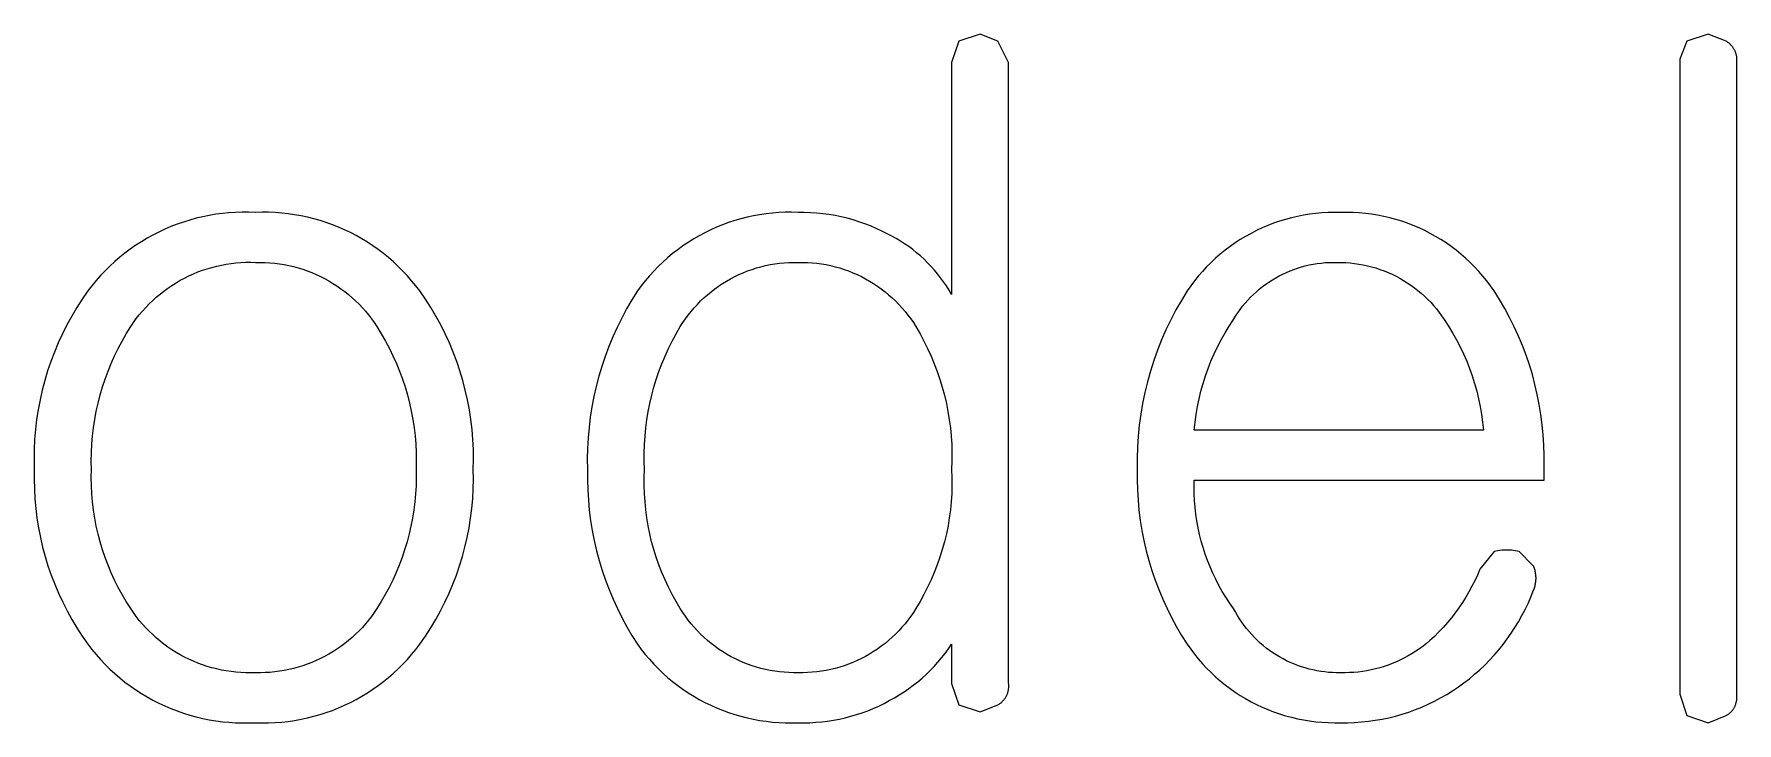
# Model space of a CAD drawing. Header units: millimetres. Extents: x 3033 to 5773, y 123 to 1487.
# Drawn here: x 5418.59 to 5443.19, y 359.25 to 369.2 of the extents above; entities that cross this region are included whole.
import ezdxf

# ---------------------------------------------------------------- set-up
doc = ezdxf.new("R2010")
doc.units = ezdxf.units.MM
doc.header["$MEASUREMENT"] = 0
doc.layers.add('TEX', color=70, linetype='Continuous')

msp = doc.modelspace()

# ---------------------------------------------------------------- linework, layer by layer
at = {"layer": 'TEX'}
for p, q in [((5432.258, 369.2), (5431.948, 369.096)), ((5432.515, 369.096), (5432.258, 369.2)), ((5442.773, 369.2), (5442.464, 369.096)), ((5443.031, 369.096), (5442.773, 369.2)), ((5431.948, 369.096), (5431.845, 368.787)), ((5432.67, 368.787), (5432.515, 369.096)), ((5442.464, 369.096), (5442.361, 368.839)), ((5443.04, 369.091), (5443.031, 369.096)), ((5443.049, 369.085), (5443.04, 369.091)), ((5443.058, 369.079), (5443.049, 369.085)), ((5443.067, 369.073), (5443.058, 369.079)), ((5443.075, 369.066), (5443.067, 369.073)), ((5443.083, 369.059), (5443.075, 369.066)), ((5443.091, 369.051), (5443.083, 369.059)), ((5443.099, 369.044), (5443.091, 369.051)), ((5443.106, 369.036), (5443.099, 369.044)), ((5443.113, 369.028), (5443.106, 369.036)), ((5443.12, 369.02), (5443.113, 369.028)), ((5443.127, 369.011), (5443.12, 369.02)), ((5443.133, 369.002), (5443.127, 369.011)), ((5443.139, 368.993), (5443.133, 369.002)), ((5443.145, 368.984), (5443.139, 368.993)), ((5443.15, 368.975), (5443.145, 368.984)), ((5443.155, 368.965), (5443.15, 368.975)), ((5443.16, 368.956), (5443.155, 368.965)), ((5443.164, 368.946), (5443.16, 368.956)), ((5443.168, 368.936), (5443.164, 368.946)), ((5443.172, 368.925), (5443.168, 368.936)), ((5443.175, 368.915), (5443.172, 368.925)), ((5443.178, 368.905), (5443.175, 368.915)), ((5443.18, 368.894), (5443.178, 368.905)), ((5431.845, 368.787), (5431.845, 365.437)), ((5432.67, 359.818), (5432.67, 368.787)), ((5442.361, 368.839), (5442.361, 359.663)), ((5443.182, 368.884), (5443.18, 368.894)), ((5443.184, 368.873), (5443.182, 368.884)), ((5443.186, 368.862), (5443.184, 368.873)), ((5443.187, 368.852), (5443.186, 368.862)), ((5443.186, 368.787), (5443.187, 368.798)), ((5443.186, 359.612), (5443.186, 368.787)), ((5443.188, 368.841), (5443.187, 368.852)), ((5443.187, 368.809), (5443.188, 368.819)), ((5443.187, 368.798), (5443.187, 368.809)), ((5443.188, 368.83), (5443.188, 368.841)), ((5443.188, 368.819), (5443.188, 368.83)), ((5420.661, 366.453), (5420.572, 366.418)), ((5420.752, 366.484), (5420.661, 366.453)), ((5420.844, 366.513), (5420.752, 366.484)), ((5420.936, 366.538), (5420.844, 366.513)), ((5421.03, 366.56), (5420.936, 366.538)), ((5421.124, 366.579), (5421.03, 366.56)), ((5421.219, 366.595), (5421.124, 366.579)), ((5421.314, 366.608), (5421.219, 366.595)), ((5421.41, 366.617), (5421.314, 366.608)), ((5421.506, 366.623), (5421.41, 366.617)), ((5421.602, 366.626), (5421.506, 366.623)), ((5421.698, 366.626), (5421.602, 366.626)), ((5421.794, 366.622), (5421.698, 366.626)), ((5421.888, 366.625), (5421.794, 366.622)), ((5421.982, 366.624), (5421.888, 366.625)), ((5422.077, 366.62), (5421.982, 366.624)), ((5422.171, 366.613), (5422.077, 366.62)), ((5422.265, 366.603), (5422.171, 366.613)), ((5422.358, 366.59), (5422.265, 366.603)), ((5422.451, 366.573), (5422.358, 366.59)), ((5422.543, 366.553), (5422.451, 366.573)), ((5422.635, 366.531), (5422.543, 366.553)), ((5422.726, 366.505), (5422.635, 366.531)), ((5422.815, 366.476), (5422.726, 366.505)), ((5422.904, 366.444), (5422.815, 366.476)), ((5422.992, 366.409), (5422.904, 366.444)), ((5428.537, 366.443), (5428.451, 366.408)), ((5428.625, 366.475), (5428.537, 366.443)), ((5428.713, 366.504), (5428.625, 366.475)), ((5428.802, 366.53), (5428.713, 366.504)), ((5428.892, 366.553), (5428.802, 366.53)), ((5428.983, 366.573), (5428.892, 366.553)), ((5429.074, 366.589), (5428.983, 366.573)), ((5429.166, 366.603), (5429.074, 366.589)), ((5429.258, 366.613), (5429.166, 366.603)), ((5429.35, 366.62), (5429.258, 366.613)), ((5429.443, 366.624), (5429.35, 366.62)), ((5429.536, 366.625), (5429.443, 366.624)), ((5429.629, 366.622), (5429.536, 366.625)), ((5429.718, 366.622), (5429.629, 366.622)), ((5429.807, 366.619), (5429.718, 366.622)), ((5429.896, 366.613), (5429.807, 366.619)), ((5429.985, 366.604), (5429.896, 366.613)), ((5430.074, 366.592), (5429.985, 366.604)), ((5430.162, 366.577), (5430.074, 366.592)), ((5430.249, 366.56), (5430.162, 366.577)), ((5430.336, 366.539), (5430.249, 366.56)), ((5430.422, 366.515), (5430.336, 366.539)), ((5430.507, 366.488), (5430.422, 366.515)), ((5430.592, 366.459), (5430.507, 366.488)), ((5430.675, 366.427), (5430.592, 366.459)), ((5436.497, 366.465), (5436.414, 366.433)), ((5436.582, 366.495), (5436.497, 366.465)), ((5436.667, 366.521), (5436.582, 366.495)), ((5436.754, 366.545), (5436.667, 366.521)), ((5436.841, 366.565), (5436.754, 366.545)), ((5436.929, 366.583), (5436.841, 366.565)), ((5437.017, 366.597), (5436.929, 366.583)), ((5437.106, 366.608), (5437.017, 366.597)), ((5437.195, 366.616), (5437.106, 366.608)), ((5437.285, 366.621), (5437.195, 366.616)), ((5437.374, 366.623), (5437.285, 366.621)), ((5437.464, 366.622), (5437.374, 366.623)), ((5437.553, 366.623), (5437.464, 366.622)), ((5437.643, 366.621), (5437.553, 366.623)), ((5437.732, 366.616), (5437.643, 366.621)), ((5437.822, 366.608), (5437.732, 366.616)), ((5437.911, 366.597), (5437.822, 366.608)), ((5437.999, 366.583), (5437.911, 366.597)), ((5438.087, 366.565), (5437.999, 366.583)), ((5438.174, 366.545), (5438.087, 366.565)), ((5438.26, 366.521), (5438.174, 366.545)), ((5438.346, 366.495), (5438.26, 366.521)), ((5438.431, 366.465), (5438.346, 366.495)), ((5438.514, 366.433), (5438.431, 366.465)), ((5420.144, 366.2), (5420.064, 366.148)), ((5420.227, 366.249), (5420.144, 366.2)), ((5420.311, 366.296), (5420.227, 366.249)), ((5420.396, 366.339), (5420.311, 366.296)), ((5420.483, 366.38), (5420.396, 366.339)), ((5420.572, 366.418), (5420.483, 366.38)), ((5423.078, 366.371), (5422.992, 366.409)), ((5423.163, 366.331), (5423.078, 366.371)), ((5423.247, 366.287), (5423.163, 366.331)), ((5423.329, 366.241), (5423.247, 366.287)), ((5423.41, 366.192), (5423.329, 366.241)), ((5428.121, 366.24), (5428.042, 366.19)), ((5428.201, 366.286), (5428.121, 366.24)), ((5428.283, 366.33), (5428.201, 366.286)), ((5428.367, 366.37), (5428.283, 366.33)), ((5428.451, 366.408), (5428.367, 366.37)), ((5430.757, 366.391), (5430.675, 366.427)), ((5430.838, 366.354), (5430.757, 366.391)), ((5430.917, 366.313), (5430.838, 366.354)), ((5430.982, 366.28), (5430.917, 366.313)), ((5431.045, 366.245), (5430.982, 366.28)), ((5431.106, 366.209), (5431.045, 366.245)), ((5431.167, 366.17), (5431.106, 366.209)), ((5436.015, 366.229), (5435.94, 366.181)), ((5436.092, 366.276), (5436.015, 366.229)), ((5436.17, 366.319), (5436.092, 366.276)), ((5436.25, 366.36), (5436.17, 366.319)), ((5436.331, 366.398), (5436.25, 366.36)), ((5436.414, 366.433), (5436.331, 366.398)), ((5438.597, 366.398), (5438.514, 366.433)), ((5438.678, 366.36), (5438.597, 366.398)), ((5438.757, 366.319), (5438.678, 366.36)), ((5438.836, 366.276), (5438.757, 366.319)), ((5438.912, 366.229), (5438.836, 366.276)), ((5438.988, 366.181), (5438.912, 366.229)), ((5419.833, 365.975), (5419.76, 365.912)), ((5419.908, 366.035), (5419.833, 365.975)), ((5419.985, 366.093), (5419.908, 366.035)), ((5420.064, 366.148), (5419.985, 366.093)), ((5423.489, 366.14), (5423.41, 366.192)), ((5423.566, 366.085), (5423.489, 366.14)), ((5423.641, 366.028), (5423.566, 366.085)), ((5423.714, 365.969), (5423.641, 366.028)), ((5423.785, 365.907), (5423.714, 365.969)), ((5427.745, 365.968), (5427.676, 365.906)), ((5427.817, 366.027), (5427.745, 365.968)), ((5427.89, 366.084), (5427.817, 366.027)), ((5427.965, 366.139), (5427.89, 366.084)), ((5428.042, 366.19), (5427.965, 366.139)), ((5431.226, 366.129), (5431.167, 366.17)), ((5431.284, 366.086), (5431.226, 366.129)), ((5431.34, 366.041), (5431.284, 366.086)), ((5431.395, 365.994), (5431.34, 366.041)), ((5431.448, 365.945), (5431.395, 365.994)), ((5435.658, 365.96), (5435.593, 365.899)), ((5435.726, 366.019), (5435.658, 365.96)), ((5435.795, 366.075), (5435.726, 366.019)), ((5435.867, 366.129), (5435.795, 366.075)), ((5435.94, 366.181), (5435.867, 366.129)), ((5439.061, 366.129), (5438.988, 366.181)), ((5439.132, 366.075), (5439.061, 366.129)), ((5439.202, 366.019), (5439.132, 366.075)), ((5439.27, 365.96), (5439.202, 366.019)), ((5439.335, 365.899), (5439.27, 365.96)), ((5419.555, 365.71), (5419.491, 365.638)), ((5419.621, 365.78), (5419.555, 365.71)), ((5419.689, 365.847), (5419.621, 365.78)), ((5419.76, 365.912), (5419.689, 365.847)), ((5420.769, 365.675), (5420.832, 365.706)), ((5420.832, 365.706), (5420.897, 365.735)), ((5420.897, 365.735), (5420.962, 365.762)), ((5420.962, 365.762), (5421.029, 365.787)), ((5421.029, 365.787), (5421.096, 365.809)), ((5421.096, 365.809), (5421.164, 365.829)), ((5421.164, 365.829), (5421.232, 365.847)), ((5421.232, 365.847), (5421.301, 365.862)), ((5421.301, 365.862), (5421.371, 365.875)), ((5421.371, 365.875), (5421.441, 365.885)), ((5421.441, 365.885), (5421.511, 365.893)), ((5421.511, 365.893), (5421.582, 365.899)), ((5421.582, 365.899), (5421.652, 365.902)), ((5421.652, 365.902), (5421.723, 365.902)), ((5421.723, 365.902), (5421.794, 365.901)), ((5421.794, 365.901), (5421.863, 365.901)), ((5421.863, 365.901), (5421.932, 365.899)), ((5421.932, 365.899), (5422.001, 365.895)), ((5422.001, 365.895), (5422.07, 365.889)), ((5422.07, 365.889), (5422.138, 365.88)), ((5422.138, 365.88), (5422.206, 365.868)), ((5422.206, 365.868), (5422.274, 365.855)), ((5422.274, 365.855), (5422.341, 365.839)), ((5422.341, 365.839), (5422.408, 365.821)), ((5422.408, 365.821), (5422.474, 365.801)), ((5422.474, 365.801), (5422.539, 365.778)), ((5422.539, 365.778), (5422.604, 365.753)), ((5422.604, 365.753), (5422.667, 365.726)), ((5422.667, 365.726), (5422.73, 365.697)), ((5423.854, 365.843), (5423.785, 365.907)), ((5423.921, 365.776), (5423.854, 365.843)), ((5423.986, 365.707), (5423.921, 365.776)), ((5424.048, 365.636), (5423.986, 365.707)), ((5427.482, 365.707), (5427.422, 365.636)), ((5427.544, 365.775), (5427.482, 365.707)), ((5427.609, 365.842), (5427.544, 365.775)), ((5427.676, 365.906), (5427.609, 365.842)), ((5428.714, 365.696), (5428.775, 365.725)), ((5428.775, 365.725), (5428.837, 365.752)), ((5428.837, 365.752), (5428.9, 365.777)), ((5428.9, 365.777), (5428.964, 365.8)), ((5428.964, 365.8), (5429.028, 365.82)), ((5429.028, 365.82), (5429.093, 365.838)), ((5429.093, 365.838), (5429.159, 365.854)), ((5429.159, 365.854), (5429.225, 365.868)), ((5429.225, 365.868), (5429.292, 365.879)), ((5429.292, 365.879), (5429.359, 365.888)), ((5429.359, 365.888), (5429.426, 365.895)), ((5429.426, 365.895), (5429.494, 365.899)), ((5429.494, 365.899), (5429.561, 365.901)), ((5429.561, 365.901), (5429.629, 365.901)), ((5429.629, 365.901), (5429.696, 365.901)), ((5429.696, 365.901), (5429.764, 365.899)), ((5429.764, 365.899), (5429.832, 365.895)), ((5429.832, 365.895), (5429.899, 365.888)), ((5429.899, 365.888), (5429.966, 365.879)), ((5429.966, 365.879), (5430.033, 365.868)), ((5430.033, 365.868), (5430.099, 365.854)), ((5430.099, 365.854), (5430.164, 365.838)), ((5430.164, 365.838), (5430.23, 365.82)), ((5430.23, 365.82), (5430.294, 365.8)), ((5430.294, 365.8), (5430.358, 365.777)), ((5430.358, 365.777), (5430.421, 365.752)), ((5430.421, 365.752), (5430.483, 365.725)), ((5430.483, 365.725), (5430.544, 365.696)), ((5431.5, 365.895), (5431.448, 365.945)), ((5431.549, 365.843), (5431.5, 365.895)), ((5431.597, 365.789), (5431.549, 365.843)), ((5431.644, 365.734), (5431.597, 365.789)), ((5431.688, 365.678), (5431.644, 365.734)), ((5435.409, 365.703), (5435.353, 365.633)), ((5435.468, 365.77), (5435.409, 365.703)), ((5435.529, 365.836), (5435.468, 365.77)), ((5435.593, 365.899), (5435.529, 365.836)), ((5436.527, 365.678), (5436.578, 365.706)), ((5436.578, 365.706), (5436.629, 365.732)), ((5436.629, 365.732), (5436.682, 365.756)), ((5436.682, 365.756), (5436.735, 365.779)), ((5436.735, 365.779), (5436.789, 365.8)), ((5436.789, 365.8), (5436.843, 365.819)), ((5436.843, 365.819), (5436.899, 365.835)), ((5436.899, 365.835), (5436.954, 365.851)), ((5436.954, 365.851), (5437.011, 365.864)), ((5437.011, 365.864), (5437.067, 365.875)), ((5437.067, 365.875), (5437.124, 365.884)), ((5437.124, 365.884), (5437.182, 365.891)), ((5437.182, 365.891), (5437.239, 365.897)), ((5437.239, 365.897), (5437.297, 365.9)), ((5437.297, 365.9), (5437.355, 365.901)), ((5437.355, 365.901), (5437.412, 365.901)), ((5437.412, 365.901), (5437.475, 365.9)), ((5437.475, 365.9), (5437.538, 365.898)), ((5437.538, 365.898), (5437.601, 365.893)), ((5437.601, 365.893), (5437.664, 365.886)), ((5437.664, 365.886), (5437.726, 365.877)), ((5437.726, 365.877), (5437.788, 365.866)), ((5437.788, 365.866), (5437.85, 365.853)), ((5437.85, 365.853), (5437.911, 365.838)), ((5437.911, 365.838), (5437.972, 365.82)), ((5437.972, 365.82), (5438.032, 365.8)), ((5438.032, 365.8), (5438.091, 365.779)), ((5438.091, 365.779), (5438.149, 365.755)), ((5438.149, 365.755), (5438.207, 365.729)), ((5438.207, 365.729), (5438.264, 365.701)), ((5438.264, 365.701), (5438.319, 365.672)), ((5439.398, 365.836), (5439.335, 365.899)), ((5439.46, 365.77), (5439.398, 365.836)), ((5439.518, 365.703), (5439.46, 365.77)), ((5439.575, 365.633), (5439.518, 365.703)), ((5419.371, 365.488), (5419.289, 365.37)), ((5419.43, 365.564), (5419.371, 365.488)), ((5419.491, 365.638), (5419.43, 365.564)), ((5420.414, 365.444), (5420.47, 365.487)), ((5420.47, 365.487), (5420.527, 365.529)), ((5420.527, 365.529), (5420.586, 365.569)), ((5420.586, 365.569), (5420.646, 365.606)), ((5420.646, 365.606), (5420.707, 365.642)), ((5420.707, 365.642), (5420.769, 365.675)), ((5422.73, 365.697), (5422.791, 365.666)), ((5422.791, 365.666), (5422.852, 365.632)), ((5422.852, 365.632), (5422.911, 365.597)), ((5422.911, 365.597), (5422.969, 365.56)), ((5422.969, 365.56), (5423.026, 365.52)), ((5423.026, 365.52), (5423.081, 365.479)), ((5423.081, 365.479), (5423.135, 365.436)), ((5424.108, 365.563), (5424.048, 365.636)), ((5424.165, 365.488), (5424.108, 365.563)), ((5424.247, 365.37), (5424.165, 365.488)), ((5427.309, 365.488), (5427.229, 365.36)), ((5427.364, 365.563), (5427.309, 365.488)), ((5427.422, 365.636), (5427.364, 365.563)), ((5428.321, 365.434), (5428.373, 365.477)), ((5428.373, 365.477), (5428.426, 365.519)), ((5428.426, 365.519), (5428.481, 365.558)), ((5428.481, 365.558), (5428.538, 365.595)), ((5428.538, 365.595), (5428.595, 365.631)), ((5428.595, 365.631), (5428.654, 365.664)), ((5428.654, 365.664), (5428.714, 365.696)), ((5430.544, 365.696), (5430.603, 365.664)), ((5430.603, 365.664), (5430.662, 365.631)), ((5430.662, 365.631), (5430.72, 365.595)), ((5430.72, 365.595), (5430.776, 365.558)), ((5430.776, 365.558), (5430.831, 365.519)), ((5430.831, 365.519), (5430.885, 365.477)), ((5430.885, 365.477), (5430.937, 365.434)), ((5431.73, 365.619), (5431.688, 365.678)), ((5431.771, 365.56), (5431.73, 365.619)), ((5431.809, 365.499), (5431.771, 365.56)), ((5431.845, 365.437), (5431.809, 365.499)), ((5435.247, 365.488), (5435.164, 365.352)), ((5435.299, 365.562), (5435.247, 365.488)), ((5435.353, 365.633), (5435.299, 365.562)), ((5436.204, 365.437), (5436.247, 365.476)), ((5436.247, 365.476), (5436.29, 365.513)), ((5436.29, 365.513), (5436.335, 365.55)), ((5436.335, 365.55), (5436.382, 365.584)), ((5436.382, 365.584), (5436.429, 365.617)), ((5436.429, 365.617), (5436.478, 365.648)), ((5436.478, 365.648), (5436.527, 365.678)), ((5438.319, 365.672), (5438.374, 365.64)), ((5438.374, 365.64), (5438.427, 365.607)), ((5438.427, 365.607), (5438.479, 365.571)), ((5438.479, 365.571), (5438.53, 365.534)), ((5438.53, 365.534), (5438.58, 365.496)), ((5438.58, 365.496), (5438.628, 365.455)), ((5438.628, 365.455), (5438.675, 365.413)), ((5439.629, 365.562), (5439.575, 365.633)), ((5439.68, 365.488), (5439.629, 365.562)), ((5439.759, 365.363), (5439.68, 365.488)), ((5419.211, 365.248), (5419.138, 365.124)), ((5419.289, 365.37), (5419.211, 365.248)), ((5420.16, 365.198), (5420.208, 365.251)), ((5420.208, 365.251), (5420.257, 365.302)), ((5420.257, 365.302), (5420.308, 365.351)), ((5420.308, 365.351), (5420.36, 365.398)), ((5420.36, 365.398), (5420.414, 365.444)), ((5423.135, 365.436), (5423.188, 365.391)), ((5423.188, 365.391), (5423.239, 365.344)), ((5423.239, 365.344), (5423.288, 365.296)), ((5423.288, 365.296), (5423.336, 365.246)), ((5423.336, 365.246), (5423.381, 365.194)), ((5424.325, 365.248), (5424.247, 365.37)), ((5424.398, 365.124), (5424.325, 365.248)), ((5427.153, 365.23), (5427.082, 365.097)), ((5427.229, 365.36), (5427.153, 365.23)), ((5428.084, 365.193), (5428.128, 365.244)), ((5428.128, 365.244), (5428.174, 365.294)), ((5428.174, 365.294), (5428.221, 365.343)), ((5428.221, 365.343), (5428.27, 365.389)), ((5428.27, 365.389), (5428.321, 365.434)), ((5430.937, 365.434), (5430.987, 365.389)), ((5430.987, 365.389), (5431.036, 365.343)), ((5431.036, 365.343), (5431.084, 365.294)), ((5431.084, 365.294), (5431.129, 365.244)), ((5431.129, 365.244), (5431.173, 365.193)), ((5435.085, 365.213), (5435.011, 365.072)), ((5435.164, 365.352), (5435.085, 365.213)), ((5435.98, 365.173), (5436.013, 365.22)), ((5436.013, 365.22), (5436.048, 365.266)), ((5436.048, 365.266), (5436.085, 365.311)), ((5436.085, 365.311), (5436.123, 365.354)), ((5436.123, 365.354), (5436.163, 365.396)), ((5436.163, 365.396), (5436.204, 365.437)), ((5438.675, 365.413), (5438.721, 365.369)), ((5438.721, 365.369), (5438.765, 365.324)), ((5438.765, 365.324), (5438.807, 365.277)), ((5438.807, 365.277), (5438.847, 365.229)), ((5438.847, 365.229), (5438.886, 365.179)), ((5439.834, 365.235), (5439.759, 365.363)), ((5439.905, 365.105), (5439.834, 365.235)), ((5419.068, 364.998), (5419.004, 364.869)), ((5419.138, 365.124), (5419.068, 364.998)), ((5419.926, 364.87), (5419.99, 364.973)), ((5419.99, 364.973), (5420.029, 365.031)), ((5420.029, 365.031), (5420.071, 365.088)), ((5420.071, 365.088), (5420.115, 365.144)), ((5420.115, 365.144), (5420.16, 365.198)), ((5423.381, 365.194), (5423.425, 365.141)), ((5423.425, 365.141), (5423.468, 365.086)), ((5423.468, 365.086), (5423.508, 365.03)), ((5423.508, 365.03), (5423.546, 364.973)), ((5423.546, 364.973), (5423.61, 364.87)), ((5424.468, 364.998), (5424.398, 365.124)), ((5424.532, 364.869), (5424.468, 364.998)), ((5427.082, 365.097), (5427.015, 364.961)), ((5427.867, 364.869), (5427.928, 364.973)), ((5427.928, 364.973), (5427.964, 365.03)), ((5427.964, 365.03), (5428.002, 365.086)), ((5428.002, 365.086), (5428.042, 365.14)), ((5428.042, 365.14), (5428.084, 365.193)), ((5431.173, 365.193), (5431.215, 365.14)), ((5431.215, 365.14), (5431.255, 365.086)), ((5431.255, 365.086), (5431.294, 365.03)), ((5431.294, 365.03), (5431.33, 364.973)), ((5431.33, 364.973), (5431.39, 364.869)), ((5435.011, 365.072), (5434.942, 364.928)), ((5435.795, 364.883), (5435.855, 364.98)), ((5435.855, 364.98), (5435.917, 365.076)), ((5435.917, 365.076), (5435.948, 365.125)), ((5435.948, 365.125), (5435.98, 365.173)), ((5438.886, 365.179), (5438.923, 365.128)), ((5438.923, 365.128), (5438.959, 365.076)), ((5438.959, 365.076), (5439.022, 364.98)), ((5439.022, 364.98), (5439.081, 364.883)), ((5439.971, 364.972), (5439.905, 365.105)), ((5440.033, 364.837), (5439.971, 364.972)), ((5418.943, 364.738), (5418.888, 364.605)), ((5419.004, 364.869), (5418.943, 364.738)), ((5419.81, 364.659), (5419.867, 364.765)), ((5419.867, 364.765), (5419.926, 364.87)), ((5423.61, 364.87), (5423.669, 364.765)), ((5423.669, 364.765), (5423.726, 364.659)), ((5424.593, 364.738), (5424.532, 364.869)), ((5424.648, 364.605), (5424.593, 364.738)), ((5426.953, 364.824), (5426.895, 364.684)), ((5427.015, 364.961), (5426.953, 364.824)), ((5427.757, 364.656), (5427.811, 364.764)), ((5427.811, 364.764), (5427.867, 364.869)), ((5431.39, 364.869), (5431.447, 364.764)), ((5431.447, 364.764), (5431.5, 364.656)), ((5434.878, 364.781), (5434.819, 364.633)), ((5434.942, 364.928), (5434.878, 364.781)), ((5435.686, 364.682), (5435.739, 364.783)), ((5435.739, 364.783), (5435.795, 364.883)), ((5439.081, 364.883), (5439.137, 364.783)), ((5439.137, 364.783), (5439.19, 364.682)), ((5440.09, 364.701), (5440.033, 364.837)), ((5418.888, 364.605), (5418.837, 364.47)), ((5419.709, 364.44), (5419.758, 364.55)), ((5419.758, 364.55), (5419.81, 364.659)), ((5423.726, 364.659), (5423.778, 364.55)), ((5423.778, 364.55), (5423.827, 364.44)), ((5424.699, 364.47), (5424.648, 364.605)), ((5426.842, 364.543), (5426.794, 364.399)), ((5426.895, 364.684), (5426.842, 364.543)), ((5427.661, 364.437), (5427.707, 364.547)), ((5427.707, 364.547), (5427.757, 364.656)), ((5431.5, 364.656), (5431.55, 364.547)), ((5431.55, 364.547), (5431.596, 364.437)), ((5434.765, 364.482), (5434.717, 364.33)), ((5434.819, 364.633), (5434.765, 364.482)), ((5435.549, 364.368), (5435.591, 364.474)), ((5435.591, 364.474), (5435.637, 364.579)), ((5435.637, 364.579), (5435.686, 364.682)), ((5439.19, 364.682), (5439.239, 364.579)), ((5439.239, 364.579), (5439.285, 364.474)), ((5439.285, 364.474), (5439.327, 364.368)), ((5440.142, 364.562), (5440.09, 364.701)), ((5440.19, 364.422), (5440.142, 364.562)), ((5418.791, 364.333), (5418.749, 364.195)), ((5418.837, 364.47), (5418.791, 364.333)), ((5419.622, 364.215), (5419.663, 364.328)), ((5419.663, 364.328), (5419.709, 364.44)), ((5423.827, 364.44), (5423.873, 364.328)), ((5423.873, 364.328), (5423.914, 364.215)), ((5424.745, 364.333), (5424.699, 364.47)), ((5424.787, 364.195), (5424.745, 364.333)), ((5426.751, 364.255), (5426.713, 364.109)), ((5426.794, 364.399), (5426.751, 364.255)), ((5427.58, 364.211), (5427.619, 364.325)), ((5427.619, 364.325), (5427.661, 364.437)), ((5431.596, 364.437), (5431.639, 364.325)), ((5431.639, 364.325), (5431.677, 364.211)), ((5434.717, 364.33), (5434.674, 364.176)), ((5435.477, 364.151), (5435.511, 364.26)), ((5435.511, 364.26), (5435.549, 364.368)), ((5439.327, 364.368), (5439.365, 364.26)), ((5439.365, 364.26), (5439.4, 364.151)), ((5440.233, 364.28), (5440.19, 364.422)), ((5440.271, 364.137), (5440.233, 364.28)), ((5418.713, 364.055), (5418.681, 363.915)), ((5418.749, 364.195), (5418.713, 364.055)), ((5419.52, 363.868), (5419.55, 363.985)), ((5419.55, 363.985), (5419.584, 364.101)), ((5419.584, 364.101), (5419.622, 364.215)), ((5423.914, 364.215), (5423.952, 364.101)), ((5423.952, 364.101), (5423.986, 363.985)), ((5423.986, 363.985), (5424.016, 363.868)), ((5424.823, 364.055), (5424.787, 364.195)), ((5424.855, 363.915), (5424.823, 364.055)), ((5426.713, 364.109), (5426.68, 363.961)), ((5427.487, 363.864), (5427.515, 363.981)), ((5427.515, 363.981), (5427.546, 364.096)), ((5427.546, 364.096), (5427.58, 364.211)), ((5431.677, 364.211), (5431.712, 364.096)), ((5431.712, 364.096), (5431.743, 363.981)), ((5431.743, 363.981), (5431.77, 363.864)), ((5434.636, 364.021), (5434.604, 363.864)), ((5434.674, 364.176), (5434.636, 364.021)), ((5435.419, 363.93), (5435.446, 364.041)), ((5435.446, 364.041), (5435.477, 364.151)), ((5439.4, 364.151), (5439.43, 364.041)), ((5439.43, 364.041), (5439.457, 363.93)), ((5440.305, 363.993), (5440.271, 364.137)), ((5440.334, 363.847), (5440.305, 363.993)), ((5418.654, 363.773), (5418.632, 363.63)), ((5418.681, 363.915), (5418.654, 363.773)), ((5419.472, 363.632), (5419.494, 363.75)), ((5419.494, 363.75), (5419.52, 363.868)), ((5424.016, 363.868), (5424.042, 363.75)), ((5424.042, 363.75), (5424.064, 363.632)), ((5424.882, 363.773), (5424.855, 363.915)), ((5424.904, 363.63), (5424.882, 363.773)), ((5426.651, 363.813), (5426.628, 363.664)), ((5426.68, 363.961), (5426.651, 363.813)), ((5427.445, 363.628), (5427.464, 363.746)), ((5427.464, 363.746), (5427.487, 363.864)), ((5431.77, 363.864), (5431.793, 363.746)), ((5431.793, 363.746), (5431.813, 363.628)), ((5434.604, 363.864), (5434.577, 363.707)), ((5435.377, 363.705), (5435.396, 363.818)), ((5435.396, 363.818), (5435.419, 363.93)), ((5439.457, 363.93), (5439.48, 363.818)), ((5439.48, 363.818), (5439.499, 363.705)), ((5440.357, 363.701), (5440.334, 363.847)), ((5418.632, 363.63), (5418.615, 363.487)), ((5419.439, 363.393), (5419.453, 363.512)), ((5419.453, 363.512), (5419.472, 363.632)), ((5424.064, 363.632), (5424.083, 363.512)), ((5424.083, 363.512), (5424.097, 363.393)), ((5424.921, 363.487), (5424.904, 363.63)), ((5426.61, 363.514), (5426.597, 363.364)), ((5426.628, 363.664), (5426.61, 363.514)), ((5427.418, 363.39), (5427.43, 363.509)), ((5427.43, 363.509), (5427.445, 363.628)), ((5431.813, 363.628), (5431.828, 363.509)), ((5431.828, 363.509), (5431.84, 363.39)), ((5434.556, 363.549), (5434.54, 363.39)), ((5434.577, 363.707), (5434.556, 363.549)), ((5435.35, 363.478), (5435.362, 363.592)), ((5435.362, 363.592), (5435.377, 363.705)), ((5439.499, 363.705), (5439.514, 363.592)), ((5439.514, 363.592), (5439.526, 363.478)), ((5440.376, 363.554), (5440.357, 363.701)), ((5440.39, 363.407), (5440.376, 363.554)), ((5418.603, 363.343), (5418.597, 363.199)), ((5418.615, 363.487), (5418.603, 363.343)), ((5419.423, 363.152), (5419.429, 363.273)), ((5419.429, 363.273), (5419.439, 363.393)), ((5424.097, 363.393), (5424.107, 363.273)), ((5424.107, 363.273), (5424.113, 363.152)), ((5424.933, 363.343), (5424.921, 363.487)), ((5424.939, 363.199), (5424.933, 363.343)), ((5426.597, 363.364), (5426.589, 363.213)), ((5427.407, 363.151), (5427.411, 363.27)), ((5427.411, 363.27), (5427.418, 363.39)), ((5431.84, 363.39), (5431.847, 363.27)), ((5431.847, 363.27), (5431.85, 363.151)), ((5434.54, 363.39), (5434.53, 363.23)), ((5439.526, 363.478), (5435.35, 363.478)), ((5440.399, 363.259), (5440.39, 363.407)), ((5440.403, 363.111), (5440.399, 363.259)), ((5418.597, 363.199), (5418.595, 363.055)), ((5418.595, 363.055), (5418.598, 362.911)), ((5419.421, 363.031), (5419.423, 363.152)), ((5419.423, 362.911), (5419.421, 363.031)), ((5424.113, 363.152), (5424.115, 363.031)), ((5424.115, 363.031), (5424.113, 362.911)), ((5424.938, 362.911), (5424.941, 363.055)), ((5424.941, 363.055), (5424.939, 363.199)), ((5426.589, 363.213), (5426.585, 363.062)), ((5426.585, 363.062), (5426.588, 362.911)), ((5427.408, 363.031), (5427.407, 363.151)), ((5427.412, 362.911), (5427.408, 363.031)), ((5431.85, 363.031), (5431.845, 362.911)), ((5431.85, 363.151), (5431.85, 363.031)), ((5434.53, 363.23), (5434.525, 363.071)), ((5434.525, 363.071), (5434.526, 362.911)), ((5440.402, 362.962), (5440.403, 363.111)), ((5418.598, 362.911), (5418.596, 362.769)), ((5418.596, 362.769), (5418.599, 362.628)), ((5419.421, 362.793), (5419.423, 362.911)), ((5419.423, 362.675), (5419.421, 362.793)), ((5424.114, 362.793), (5424.111, 362.675)), ((5424.113, 362.911), (5424.114, 362.793)), ((5424.937, 362.628), (5424.94, 362.769)), ((5424.94, 362.769), (5424.938, 362.911)), ((5426.588, 362.911), (5426.587, 362.763)), ((5426.587, 362.763), (5426.591, 362.615)), ((5427.407, 362.677), (5427.408, 362.794)), ((5427.408, 362.794), (5427.412, 362.911)), ((5431.845, 362.911), (5431.85, 362.794)), ((5431.85, 362.794), (5431.851, 362.677)), ((5434.526, 362.911), (5434.525, 362.763)), ((5434.525, 362.763), (5434.529, 362.615)), ((5435.348, 362.657), (5435.35, 362.756)), ((5435.35, 362.756), (5440.402, 362.756)), ((5440.402, 362.756), (5440.402, 362.962)), ((5418.599, 362.628), (5418.606, 362.486)), ((5419.429, 362.557), (5419.423, 362.675)), ((5419.439, 362.44), (5419.429, 362.557)), ((5424.104, 362.558), (5424.093, 362.441)), ((5424.111, 362.675), (5424.104, 362.558)), ((5424.93, 362.486), (5424.937, 362.628)), ((5426.591, 362.615), (5426.6, 362.467)), ((5427.411, 362.56), (5427.407, 362.677)), ((5427.418, 362.443), (5427.411, 362.56)), ((5431.847, 362.56), (5431.84, 362.443)), ((5431.851, 362.677), (5431.847, 362.56)), ((5434.529, 362.615), (5434.538, 362.467)), ((5435.349, 362.559), (5435.348, 362.657)), ((5435.354, 362.46), (5435.349, 362.559)), ((5418.606, 362.486), (5418.619, 362.345)), ((5418.619, 362.345), (5418.637, 362.205)), ((5419.453, 362.323), (5419.439, 362.44)), ((5419.471, 362.206), (5419.453, 362.323)), ((5424.078, 362.324), (5424.06, 362.207)), ((5424.093, 362.441), (5424.078, 362.324)), ((5424.899, 362.205), (5424.917, 362.345)), ((5424.917, 362.345), (5424.93, 362.486)), ((5426.6, 362.467), (5426.613, 362.319)), ((5426.613, 362.319), (5426.632, 362.172)), ((5427.429, 362.326), (5427.418, 362.443)), ((5427.445, 362.21), (5427.429, 362.326)), ((5431.828, 362.326), (5431.813, 362.21)), ((5431.84, 362.443), (5431.828, 362.326)), ((5434.538, 362.467), (5434.552, 362.319)), ((5434.552, 362.319), (5434.57, 362.172)), ((5435.362, 362.361), (5435.354, 362.46)), ((5435.373, 362.263), (5435.362, 362.361)), ((5435.387, 362.165), (5435.373, 362.263)), ((5418.637, 362.205), (5418.659, 362.065)), ((5418.659, 362.065), (5418.686, 361.926)), ((5419.494, 362.091), (5419.471, 362.206)), ((5419.52, 361.976), (5419.494, 362.091)), ((5424.037, 362.092), (5424.011, 361.977)), ((5424.06, 362.207), (5424.037, 362.092)), ((5424.85, 361.926), (5424.877, 362.065)), ((5424.877, 362.065), (5424.899, 362.205)), ((5426.632, 362.172), (5426.656, 362.026)), ((5426.656, 362.026), (5426.685, 361.881)), ((5427.464, 362.095), (5427.445, 362.21)), ((5427.487, 361.98), (5427.464, 362.095)), ((5431.794, 362.095), (5431.77, 361.98)), ((5431.813, 362.21), (5431.794, 362.095)), ((5434.57, 362.172), (5434.594, 362.026)), ((5434.594, 362.026), (5434.623, 361.881)), ((5435.405, 362.068), (5435.387, 362.165)), ((5435.426, 361.971), (5435.405, 362.068)), ((5418.686, 361.926), (5418.718, 361.788)), ((5418.718, 361.788), (5418.755, 361.652)), ((5419.55, 361.862), (5419.52, 361.976)), ((5419.584, 361.749), (5419.55, 361.862)), ((5423.981, 361.863), (5423.947, 361.75)), ((5424.011, 361.977), (5423.981, 361.863)), ((5424.781, 361.652), (5424.818, 361.788)), ((5424.818, 361.788), (5424.85, 361.926)), ((5426.685, 361.881), (5426.718, 361.736)), ((5427.514, 361.866), (5427.487, 361.98)), ((5427.545, 361.753), (5427.514, 361.866)), ((5431.743, 361.866), (5431.712, 361.753)), ((5431.77, 361.98), (5431.743, 361.866)), ((5434.623, 361.881), (5434.656, 361.736)), ((5435.45, 361.875), (5435.426, 361.971)), ((5435.477, 361.78), (5435.45, 361.875)), ((5435.507, 361.686), (5435.477, 361.78)), ((5418.755, 361.652), (5418.796, 361.516)), ((5419.621, 361.637), (5419.584, 361.749)), ((5419.663, 361.527), (5419.621, 361.637)), ((5419.708, 361.418), (5419.663, 361.527)), ((5423.868, 361.528), (5423.823, 361.42)), ((5423.909, 361.639), (5423.868, 361.528)), ((5423.947, 361.75), (5423.909, 361.639)), ((5424.74, 361.516), (5424.781, 361.652)), ((5426.718, 361.736), (5426.756, 361.593)), ((5426.756, 361.593), (5426.8, 361.451)), ((5427.58, 361.641), (5427.545, 361.753)), ((5427.619, 361.53), (5427.58, 361.641)), ((5427.661, 361.421), (5427.619, 361.53)), ((5431.639, 361.53), (5431.596, 361.421)), ((5431.677, 361.641), (5431.639, 361.53)), ((5431.712, 361.753), (5431.677, 361.641)), ((5434.656, 361.736), (5434.695, 361.593)), ((5434.695, 361.593), (5434.738, 361.451)), ((5435.541, 361.593), (5435.507, 361.686)), ((5435.578, 361.502), (5435.541, 361.593)), ((5439.68, 361.725), (5439.474, 361.468)), ((5439.708, 361.731), (5439.68, 361.725)), ((5439.735, 361.735), (5439.708, 361.731)), ((5439.763, 361.739), (5439.735, 361.735)), ((5439.791, 361.742), (5439.763, 361.739)), ((5439.819, 361.744), (5439.791, 361.742)), ((5439.847, 361.745), (5439.819, 361.744)), ((5439.875, 361.745), (5439.847, 361.745)), ((5439.903, 361.744), (5439.875, 361.745)), ((5439.931, 361.742), (5439.903, 361.744)), ((5439.958, 361.739), (5439.931, 361.742)), ((5439.986, 361.735), (5439.958, 361.739)), ((5440.014, 361.731), (5439.986, 361.735)), ((5440.041, 361.725), (5440.014, 361.731)), ((5440.247, 361.519), (5440.041, 361.725)), ((5418.796, 361.516), (5418.842, 361.383)), ((5418.842, 361.383), (5418.893, 361.25)), ((5419.758, 361.311), (5419.708, 361.418)), ((5419.81, 361.205), (5419.758, 361.311)), ((5423.775, 361.312), (5423.723, 361.206)), ((5423.823, 361.42), (5423.775, 361.312)), ((5424.643, 361.25), (5424.694, 361.383)), ((5424.694, 361.383), (5424.74, 361.516)), ((5426.8, 361.451), (5426.847, 361.311)), ((5426.847, 361.311), (5426.9, 361.173)), ((5427.707, 361.314), (5427.661, 361.421)), ((5427.757, 361.208), (5427.707, 361.314)), ((5431.55, 361.314), (5431.5, 361.208)), ((5431.596, 361.421), (5431.55, 361.314)), ((5434.738, 361.451), (5434.786, 361.311)), ((5434.786, 361.311), (5434.838, 361.173)), ((5435.618, 361.411), (5435.578, 361.502)), ((5435.66, 361.322), (5435.618, 361.411)), ((5435.706, 361.234), (5435.66, 361.322)), ((5439.401, 361.302), (5439.36, 361.221)), ((5439.439, 361.384), (5439.401, 361.302)), ((5439.474, 361.468), (5439.439, 361.384)), ((5440.253, 361.505), (5440.247, 361.519)), ((5440.259, 361.492), (5440.253, 361.505)), ((5440.264, 361.478), (5440.259, 361.492)), ((5440.268, 361.463), (5440.264, 361.478)), ((5440.272, 361.449), (5440.268, 361.463)), ((5440.275, 361.435), (5440.272, 361.449)), ((5440.278, 361.42), (5440.275, 361.435)), ((5440.281, 361.405), (5440.278, 361.42)), ((5440.283, 361.391), (5440.281, 361.405)), ((5440.281, 361.272), (5440.283, 361.287)), ((5440.284, 361.376), (5440.283, 361.391)), ((5440.283, 361.287), (5440.284, 361.302)), ((5440.285, 361.361), (5440.284, 361.376)), ((5440.284, 361.302), (5440.285, 361.316)), ((5440.286, 361.346), (5440.285, 361.361)), ((5440.285, 361.316), (5440.286, 361.331)), ((5440.286, 361.331), (5440.286, 361.346)), ((5418.893, 361.25), (5418.948, 361.12)), ((5418.948, 361.12), (5419.008, 360.992)), ((5419.867, 361.102), (5419.81, 361.205)), ((5419.926, 361), (5419.867, 361.102)), ((5423.667, 361.103), (5423.609, 361.001)), ((5423.723, 361.206), (5423.667, 361.103)), ((5424.528, 360.992), (5424.588, 361.12)), ((5424.588, 361.12), (5424.643, 361.25)), ((5426.9, 361.173), (5426.957, 361.036)), ((5426.957, 361.036), (5427.019, 360.901)), ((5427.811, 361.103), (5427.757, 361.208)), ((5427.867, 361.001), (5427.811, 361.103)), ((5431.447, 361.103), (5431.39, 361.001)), ((5431.5, 361.208), (5431.447, 361.103)), ((5434.838, 361.173), (5434.895, 361.036)), ((5434.895, 361.036), (5434.957, 360.901)), ((5435.755, 361.148), (5435.706, 361.234)), ((5435.806, 361.064), (5435.755, 361.148)), ((5435.86, 360.981), (5435.806, 361.064)), ((5439.271, 361.063), (5439.223, 360.986)), ((5439.317, 361.141), (5439.271, 361.063)), ((5439.36, 361.221), (5439.317, 361.141)), ((5440.171, 360.975), (5440.211, 361.066)), ((5440.211, 361.066), (5440.247, 361.158)), ((5440.247, 361.158), (5440.253, 361.172)), ((5440.253, 361.172), (5440.259, 361.186)), ((5440.259, 361.186), (5440.264, 361.2)), ((5440.264, 361.2), (5440.268, 361.214)), ((5440.268, 361.214), (5440.272, 361.228)), ((5440.272, 361.228), (5440.275, 361.243)), ((5440.275, 361.243), (5440.278, 361.257)), ((5440.278, 361.257), (5440.281, 361.272)), ((5419.008, 360.992), (5419.072, 360.865)), ((5419.072, 360.865), (5419.141, 360.742)), ((5419.99, 360.901), (5419.926, 361)), ((5420.029, 360.842), (5419.99, 360.901)), ((5420.071, 360.785), (5420.029, 360.842)), ((5420.115, 360.729), (5420.071, 360.785)), ((5423.468, 360.787), (5423.425, 360.732)), ((5423.508, 360.843), (5423.468, 360.787)), ((5423.546, 360.901), (5423.508, 360.843)), ((5423.609, 361.001), (5423.546, 360.901)), ((5424.395, 360.742), (5424.464, 360.865)), ((5424.464, 360.865), (5424.528, 360.992)), ((5427.019, 360.901), (5427.085, 360.769)), ((5427.928, 360.901), (5427.867, 361.001)), ((5427.964, 360.844), (5427.928, 360.901)), ((5428.002, 360.788), (5427.964, 360.844)), ((5428.042, 360.733), (5428.002, 360.788)), ((5431.255, 360.788), (5431.215, 360.733)), ((5431.294, 360.844), (5431.255, 360.788)), ((5431.33, 360.901), (5431.294, 360.844)), ((5431.39, 361.001), (5431.33, 360.901)), ((5434.957, 360.901), (5435.023, 360.769)), ((5435.917, 360.901), (5435.86, 360.981)), ((5435.945, 360.85), (5435.917, 360.901)), ((5435.973, 360.8), (5435.945, 360.85)), ((5436.004, 360.751), (5435.973, 360.8)), ((5439.119, 360.837), (5439.064, 360.766)), ((5439.172, 360.911), (5439.119, 360.837)), ((5439.223, 360.986), (5439.172, 360.911)), ((5440.033, 360.71), (5440.082, 360.797)), ((5440.082, 360.797), (5440.128, 360.885)), ((5440.128, 360.885), (5440.171, 360.975)), ((5419.141, 360.742), (5419.213, 360.62)), ((5419.213, 360.62), (5419.29, 360.501)), ((5420.16, 360.675), (5420.115, 360.729)), ((5420.208, 360.623), (5420.16, 360.675)), ((5420.257, 360.572), (5420.208, 360.623)), ((5420.308, 360.523), (5420.257, 360.572)), ((5423.288, 360.578), (5423.239, 360.529)), ((5423.336, 360.628), (5423.288, 360.578)), ((5423.381, 360.679), (5423.336, 360.628)), ((5423.425, 360.732), (5423.381, 360.679)), ((5424.246, 360.501), (5424.323, 360.62)), ((5424.323, 360.62), (5424.395, 360.742)), ((5427.085, 360.769), (5427.155, 360.638)), ((5427.155, 360.638), (5427.23, 360.51)), ((5428.084, 360.68), (5428.042, 360.733)), ((5428.128, 360.629), (5428.084, 360.68)), ((5428.174, 360.579), (5428.128, 360.629)), ((5428.221, 360.531), (5428.174, 360.579)), ((5431.084, 360.579), (5431.036, 360.531)), ((5431.129, 360.629), (5431.084, 360.579)), ((5431.173, 360.68), (5431.129, 360.629)), ((5431.215, 360.733), (5431.173, 360.68)), ((5435.023, 360.769), (5435.093, 360.638)), ((5435.093, 360.638), (5435.168, 360.51)), ((5436.036, 360.703), (5436.004, 360.751)), ((5436.069, 360.656), (5436.036, 360.703)), ((5436.105, 360.611), (5436.069, 360.656)), ((5436.141, 360.566), (5436.105, 360.611)), ((5436.18, 360.523), (5436.141, 360.566)), ((5438.883, 360.562), (5438.819, 360.498)), ((5438.946, 360.628), (5438.883, 360.562)), ((5439.006, 360.696), (5438.946, 360.628)), ((5439.064, 360.766), (5439.006, 360.696)), ((5439.871, 360.461), (5439.928, 360.542)), ((5439.928, 360.542), (5439.982, 360.625)), ((5439.982, 360.625), (5440.033, 360.71)), ((5419.29, 360.501), (5419.371, 360.385)), ((5419.371, 360.385), (5419.43, 360.309)), ((5419.43, 360.309), (5419.491, 360.235)), ((5420.36, 360.475), (5420.308, 360.523)), ((5420.414, 360.43), (5420.36, 360.475)), ((5420.47, 360.386), (5420.414, 360.43)), ((5420.527, 360.344), (5420.47, 360.386)), ((5420.586, 360.305), (5420.527, 360.344)), ((5420.646, 360.267), (5420.586, 360.305)), ((5422.969, 360.314), (5422.911, 360.276)), ((5423.026, 360.353), (5422.969, 360.314)), ((5423.081, 360.394), (5423.026, 360.353)), ((5423.135, 360.437), (5423.081, 360.394)), ((5423.188, 360.482), (5423.135, 360.437)), ((5423.239, 360.529), (5423.188, 360.482)), ((5424.048, 360.237), (5424.108, 360.31)), ((5424.108, 360.31), (5424.165, 360.385)), ((5424.165, 360.385), (5424.246, 360.501)), ((5427.23, 360.51), (5427.309, 360.385)), ((5427.309, 360.385), (5427.364, 360.31)), ((5427.364, 360.31), (5427.422, 360.238)), ((5428.27, 360.484), (5428.221, 360.531)), ((5428.321, 360.439), (5428.27, 360.484)), ((5428.373, 360.396), (5428.321, 360.439)), ((5428.426, 360.355), (5428.373, 360.396)), ((5428.481, 360.315), (5428.426, 360.355)), ((5428.538, 360.278), (5428.481, 360.315)), ((5430.776, 360.315), (5430.72, 360.278)), ((5430.831, 360.355), (5430.776, 360.315)), ((5430.885, 360.396), (5430.831, 360.355)), ((5430.937, 360.439), (5430.885, 360.396)), ((5430.987, 360.484), (5430.937, 360.439)), ((5431.036, 360.531), (5430.987, 360.484)), ((5431.752, 360.252), (5431.8, 360.318)), ((5431.8, 360.318), (5431.845, 360.385)), ((5431.845, 360.385), (5431.845, 359.818)), ((5435.168, 360.51), (5435.247, 360.385)), ((5435.247, 360.385), (5435.299, 360.312)), ((5435.299, 360.312), (5435.353, 360.24)), ((5436.219, 360.482), (5436.18, 360.523)), ((5436.26, 360.441), (5436.219, 360.482)), ((5436.303, 360.402), (5436.26, 360.441)), ((5436.346, 360.365), (5436.303, 360.402)), ((5436.391, 360.329), (5436.346, 360.365)), ((5436.437, 360.294), (5436.391, 360.329)), ((5436.485, 360.261), (5436.437, 360.294)), ((5438.602, 360.319), (5438.55, 360.283)), ((5438.654, 360.356), (5438.602, 360.319)), ((5438.704, 360.396), (5438.654, 360.356)), ((5438.753, 360.437), (5438.704, 360.396)), ((5438.819, 360.498), (5438.753, 360.437)), ((5439.684, 360.228), (5439.748, 360.304)), ((5439.748, 360.304), (5439.811, 360.381)), ((5439.811, 360.381), (5439.871, 360.461)), ((5419.491, 360.235), (5419.555, 360.163)), ((5419.555, 360.163), (5419.621, 360.093)), ((5419.621, 360.093), (5419.689, 360.026)), ((5420.707, 360.232), (5420.646, 360.267)), ((5420.769, 360.198), (5420.707, 360.232)), ((5420.832, 360.167), (5420.769, 360.198)), ((5420.897, 360.138), (5420.832, 360.167)), ((5420.962, 360.111), (5420.897, 360.138)), ((5421.029, 360.086), (5420.962, 360.111)), ((5421.096, 360.064), (5421.029, 360.086)), ((5421.164, 360.044), (5421.096, 360.064)), ((5421.232, 360.027), (5421.164, 360.044)), ((5422.408, 360.052), (5422.341, 360.034)), ((5422.474, 360.073), (5422.408, 360.052)), ((5422.539, 360.095), (5422.474, 360.073)), ((5422.604, 360.12), (5422.539, 360.095)), ((5422.667, 360.147), (5422.604, 360.12)), ((5422.73, 360.176), (5422.667, 360.147)), ((5422.791, 360.208), (5422.73, 360.176)), ((5422.852, 360.241), (5422.791, 360.208)), ((5422.911, 360.276), (5422.852, 360.241)), ((5423.854, 360.031), (5423.921, 360.097)), ((5423.921, 360.097), (5423.986, 360.166)), ((5423.986, 360.166), (5424.048, 360.237)), ((5427.422, 360.238), (5427.482, 360.167)), ((5427.482, 360.167), (5427.544, 360.098)), ((5427.544, 360.098), (5427.609, 360.032)), ((5428.595, 360.243), (5428.538, 360.278)), ((5428.654, 360.209), (5428.595, 360.243)), ((5428.714, 360.178), (5428.654, 360.209)), ((5428.775, 360.149), (5428.714, 360.178)), ((5428.837, 360.121), (5428.775, 360.149)), ((5428.9, 360.097), (5428.837, 360.121)), ((5428.964, 360.074), (5428.9, 360.097)), ((5429.028, 360.053), (5428.964, 360.074)), ((5429.093, 360.035), (5429.028, 360.053)), ((5430.23, 360.053), (5430.164, 360.035)), ((5430.294, 360.074), (5430.23, 360.053)), ((5430.358, 360.097), (5430.294, 360.074)), ((5430.421, 360.121), (5430.358, 360.097)), ((5430.483, 360.149), (5430.421, 360.121)), ((5430.544, 360.178), (5430.483, 360.149)), ((5430.603, 360.209), (5430.544, 360.178)), ((5430.662, 360.243), (5430.603, 360.209)), ((5430.72, 360.278), (5430.662, 360.243)), ((5431.538, 360.006), (5431.594, 360.064)), ((5431.594, 360.064), (5431.649, 360.125)), ((5431.649, 360.125), (5431.701, 360.188)), ((5431.701, 360.188), (5431.752, 360.252)), ((5435.353, 360.24), (5435.409, 360.171)), ((5435.409, 360.171), (5435.468, 360.103)), ((5435.468, 360.103), (5435.529, 360.038)), ((5436.533, 360.23), (5436.485, 360.261)), ((5436.582, 360.2), (5436.533, 360.23)), ((5436.633, 360.172), (5436.582, 360.2)), ((5436.684, 360.146), (5436.633, 360.172)), ((5436.736, 360.122), (5436.684, 360.146)), ((5436.789, 360.099), (5436.736, 360.122)), ((5436.843, 360.078), (5436.789, 360.099)), ((5436.897, 360.059), (5436.843, 360.078)), ((5436.952, 360.042), (5436.897, 360.059)), ((5438.031, 360.044), (5437.969, 360.028)), ((5438.092, 360.063), (5438.031, 360.044)), ((5438.152, 360.083), (5438.092, 360.063)), ((5438.211, 360.106), (5438.152, 360.083)), ((5438.27, 360.131), (5438.211, 360.106)), ((5438.328, 360.157), (5438.27, 360.131)), ((5438.385, 360.186), (5438.328, 360.157)), ((5438.441, 360.216), (5438.385, 360.186)), ((5438.496, 360.248), (5438.441, 360.216)), ((5438.55, 360.283), (5438.496, 360.248)), ((5439.475, 360.016), (5439.547, 360.084)), ((5439.547, 360.084), (5439.616, 360.155)), ((5439.616, 360.155), (5439.684, 360.228)), ((5419.689, 360.026), (5419.76, 359.961)), ((5419.76, 359.961), (5419.833, 359.898)), ((5419.833, 359.898), (5419.908, 359.838)), ((5419.908, 359.838), (5419.985, 359.781)), ((5421.301, 360.012), (5421.232, 360.027)), ((5421.371, 359.999), (5421.301, 360.012)), ((5421.441, 359.988), (5421.371, 359.999)), ((5421.511, 359.98), (5421.441, 359.988)), ((5421.582, 359.975), (5421.511, 359.98)), ((5421.652, 359.972), (5421.582, 359.975)), ((5421.723, 359.971), (5421.652, 359.972)), ((5421.794, 359.973), (5421.723, 359.971)), ((5421.863, 359.972), (5421.794, 359.973)), ((5421.932, 359.974), (5421.863, 359.972)), ((5422.001, 359.978), (5421.932, 359.974)), ((5422.07, 359.985), (5422.001, 359.978)), ((5422.138, 359.994), (5422.07, 359.985)), ((5422.206, 360.005), (5422.138, 359.994)), ((5422.274, 360.018), (5422.206, 360.005)), ((5422.341, 360.034), (5422.274, 360.018)), ((5423.566, 359.788), (5423.641, 359.845)), ((5423.641, 359.845), (5423.714, 359.904)), ((5423.714, 359.904), (5423.785, 359.966)), ((5423.785, 359.966), (5423.854, 360.031)), ((5427.609, 360.032), (5427.676, 359.967)), ((5427.676, 359.967), (5427.745, 359.906)), ((5427.745, 359.906), (5427.817, 359.846)), ((5427.817, 359.846), (5427.89, 359.789)), ((5429.159, 360.019), (5429.093, 360.035)), ((5429.225, 360.006), (5429.159, 360.019)), ((5429.292, 359.994), (5429.225, 360.006)), ((5429.359, 359.985), (5429.292, 359.994)), ((5429.426, 359.979), (5429.359, 359.985)), ((5429.494, 359.974), (5429.426, 359.979)), ((5429.561, 359.972), (5429.494, 359.974)), ((5429.629, 359.973), (5429.561, 359.972)), ((5429.696, 359.972), (5429.629, 359.973)), ((5429.764, 359.974), (5429.696, 359.972)), ((5429.832, 359.979), (5429.764, 359.974)), ((5429.899, 359.985), (5429.832, 359.979)), ((5429.966, 359.994), (5429.899, 359.985)), ((5430.033, 360.006), (5429.966, 359.994)), ((5430.099, 360.019), (5430.033, 360.006)), ((5430.164, 360.035), (5430.099, 360.019)), ((5431.293, 359.791), (5431.357, 359.842)), ((5431.357, 359.842), (5431.419, 359.894)), ((5431.419, 359.894), (5431.479, 359.949)), ((5431.479, 359.949), (5431.538, 360.006)), ((5431.845, 359.818), (5431.948, 359.509)), ((5432.671, 359.807), (5432.67, 359.818)), ((5432.672, 359.797), (5432.671, 359.807)), ((5435.529, 360.038), (5435.593, 359.974)), ((5435.593, 359.974), (5435.658, 359.913)), ((5435.658, 359.913), (5435.726, 359.855)), ((5435.726, 359.855), (5435.795, 359.798)), ((5437.008, 360.026), (5436.952, 360.042)), ((5437.064, 360.013), (5437.008, 360.026)), ((5437.12, 360.001), (5437.064, 360.013)), ((5437.177, 359.992), (5437.12, 360.001)), ((5437.234, 359.984), (5437.177, 359.992)), ((5437.291, 359.978), (5437.234, 359.984)), ((5437.349, 359.975), (5437.291, 359.978)), ((5437.406, 359.973), (5437.349, 359.975)), ((5437.464, 359.973), (5437.406, 359.973)), ((5437.528, 359.972), (5437.464, 359.973)), ((5437.591, 359.974), (5437.528, 359.972)), ((5437.655, 359.977), (5437.591, 359.974)), ((5437.718, 359.983), (5437.655, 359.977)), ((5437.782, 359.991), (5437.718, 359.983)), ((5437.844, 360.001), (5437.782, 359.991)), ((5437.907, 360.014), (5437.844, 360.001)), ((5437.969, 360.028), (5437.907, 360.014)), ((5439.165, 359.767), (5439.245, 359.825)), ((5439.245, 359.825), (5439.324, 359.886)), ((5439.324, 359.886), (5439.4, 359.95)), ((5439.4, 359.95), (5439.475, 360.016)), ((5419.985, 359.781), (5420.064, 359.726)), ((5420.064, 359.726), (5420.144, 359.674)), ((5420.144, 359.674), (5420.227, 359.624)), ((5420.227, 359.624), (5420.311, 359.578)), ((5420.311, 359.578), (5420.396, 359.534)), ((5423.163, 359.543), (5423.247, 359.586)), ((5423.247, 359.586), (5423.329, 359.633)), ((5423.329, 359.633), (5423.41, 359.682)), ((5423.41, 359.682), (5423.489, 359.733)), ((5423.489, 359.733), (5423.566, 359.788)), ((5427.89, 359.789), (5427.965, 359.735)), ((5427.965, 359.735), (5428.042, 359.683)), ((5428.042, 359.683), (5428.121, 359.634)), ((5428.121, 359.634), (5428.201, 359.587)), ((5428.201, 359.587), (5428.283, 359.544)), ((5430.871, 359.529), (5430.946, 359.569)), ((5430.946, 359.569), (5431.021, 359.612)), ((5431.021, 359.612), (5431.091, 359.653)), ((5431.091, 359.653), (5431.16, 359.697)), ((5431.16, 359.697), (5431.227, 359.743)), ((5431.227, 359.743), (5431.293, 359.791)), ((5432.568, 359.547), (5432.576, 359.554)), ((5432.576, 359.554), (5432.583, 359.561)), ((5432.583, 359.561), (5432.591, 359.569)), ((5432.591, 359.569), (5432.598, 359.577)), ((5432.598, 359.577), (5432.605, 359.586)), ((5432.605, 359.586), (5432.611, 359.594)), ((5432.611, 359.594), (5432.618, 359.603)), ((5432.618, 359.603), (5432.624, 359.612)), ((5432.624, 359.612), (5432.629, 359.621)), ((5432.629, 359.621), (5432.635, 359.631)), ((5432.635, 359.631), (5432.64, 359.64)), ((5432.64, 359.64), (5432.644, 359.65)), ((5432.644, 359.65), (5432.649, 359.66)), ((5432.649, 359.66), (5432.652, 359.67)), ((5432.652, 359.67), (5432.656, 359.68)), ((5432.656, 359.68), (5432.659, 359.69)), ((5432.659, 359.69), (5432.662, 359.7)), ((5432.662, 359.7), (5432.665, 359.711)), ((5432.665, 359.711), (5432.667, 359.722)), ((5432.667, 359.722), (5432.669, 359.732)), ((5432.669, 359.732), (5432.67, 359.743)), ((5432.67, 359.743), (5432.671, 359.754)), ((5432.671, 359.754), (5432.672, 359.764)), ((5432.672, 359.786), (5432.672, 359.797)), ((5432.672, 359.775), (5432.672, 359.786)), ((5432.672, 359.764), (5432.672, 359.775)), ((5435.795, 359.798), (5435.867, 359.744)), ((5435.867, 359.744), (5435.94, 359.693)), ((5435.94, 359.693), (5436.015, 359.644)), ((5436.015, 359.644), (5436.092, 359.598)), ((5436.092, 359.598), (5436.17, 359.554)), ((5436.17, 359.554), (5436.25, 359.513)), ((5438.73, 359.517), (5438.82, 359.561)), ((5438.82, 359.561), (5438.909, 359.608)), ((5438.909, 359.608), (5438.996, 359.658)), ((5438.996, 359.658), (5439.082, 359.711)), ((5439.082, 359.711), (5439.165, 359.767)), ((5442.361, 359.663), (5442.464, 359.354)), ((5443.179, 359.545), (5443.181, 359.555)), ((5443.181, 359.555), (5443.182, 359.564)), ((5443.182, 359.564), (5443.184, 359.574)), ((5443.184, 359.574), (5443.185, 359.583)), ((5443.185, 359.593), (5443.186, 359.602)), ((5443.185, 359.583), (5443.185, 359.593)), ((5443.186, 359.602), (5443.186, 359.612)), ((5420.396, 359.534), (5420.483, 359.493)), ((5420.483, 359.493), (5420.572, 359.456)), ((5420.572, 359.456), (5420.661, 359.421)), ((5420.661, 359.421), (5420.752, 359.389)), ((5420.752, 359.389), (5420.844, 359.361)), ((5420.844, 359.361), (5420.936, 359.335)), ((5420.936, 359.335), (5421.03, 359.313)), ((5421.03, 359.313), (5421.124, 359.294)), ((5422.451, 359.3), (5422.543, 359.32)), ((5422.543, 359.32), (5422.635, 359.343)), ((5422.635, 359.343), (5422.726, 359.368)), ((5422.726, 359.368), (5422.815, 359.397)), ((5422.815, 359.397), (5422.904, 359.429)), ((5422.904, 359.429), (5422.992, 359.464)), ((5422.992, 359.464), (5423.078, 359.502)), ((5423.078, 359.502), (5423.163, 359.543)), ((5428.283, 359.544), (5428.367, 359.503)), ((5428.367, 359.503), (5428.451, 359.465)), ((5428.451, 359.465), (5428.537, 359.43)), ((5428.537, 359.43), (5428.625, 359.398)), ((5428.625, 359.398), (5428.713, 359.369)), ((5428.713, 359.369), (5428.802, 359.343)), ((5428.802, 359.343), (5428.892, 359.321)), ((5428.892, 359.321), (5428.983, 359.301)), ((5430.225, 359.302), (5430.309, 359.321)), ((5430.309, 359.321), (5430.392, 359.343)), ((5430.392, 359.343), (5430.474, 359.367)), ((5430.474, 359.367), (5430.556, 359.394)), ((5430.556, 359.394), (5430.636, 359.424)), ((5430.636, 359.424), (5430.715, 359.456)), ((5430.715, 359.456), (5430.794, 359.491)), ((5430.794, 359.491), (5430.871, 359.529)), ((5431.948, 359.509), (5432.258, 359.406)), ((5432.258, 359.406), (5432.515, 359.509)), ((5432.515, 359.509), (5432.525, 359.514)), ((5432.525, 359.514), (5432.534, 359.52)), ((5432.534, 359.52), (5432.543, 359.526)), ((5432.543, 359.526), (5432.551, 359.533)), ((5432.551, 359.533), (5432.56, 359.539)), ((5432.56, 359.539), (5432.568, 359.547)), ((5436.25, 359.513), (5436.331, 359.475)), ((5436.331, 359.475), (5436.414, 359.44)), ((5436.414, 359.44), (5436.497, 359.408)), ((5436.497, 359.408), (5436.582, 359.379)), ((5436.582, 359.379), (5436.667, 359.352)), ((5436.667, 359.352), (5436.754, 359.329)), ((5436.754, 359.329), (5436.841, 359.308)), ((5436.841, 359.308), (5436.929, 359.291)), ((5438.063, 359.302), (5438.161, 359.323)), ((5438.161, 359.323), (5438.259, 359.347)), ((5438.259, 359.347), (5438.355, 359.374)), ((5438.355, 359.374), (5438.451, 359.405)), ((5438.451, 359.405), (5438.545, 359.439)), ((5438.545, 359.439), (5438.638, 359.476)), ((5438.638, 359.476), (5438.73, 359.517)), ((5442.464, 359.354), (5442.773, 359.251)), ((5442.773, 359.251), (5443.031, 359.354)), ((5443.031, 359.354), (5443.039, 359.359)), ((5443.039, 359.359), (5443.048, 359.363)), ((5443.048, 359.363), (5443.056, 359.369)), ((5443.056, 359.369), (5443.064, 359.374)), ((5443.064, 359.374), (5443.072, 359.38)), ((5443.072, 359.38), (5443.079, 359.385)), ((5443.079, 359.385), (5443.087, 359.392)), ((5443.087, 359.392), (5443.094, 359.398)), ((5443.094, 359.398), (5443.101, 359.404)), ((5443.101, 359.404), (5443.107, 359.411)), ((5443.107, 359.411), (5443.114, 359.418)), ((5443.114, 359.418), (5443.12, 359.426)), ((5443.12, 359.426), (5443.126, 359.433)), ((5443.126, 359.433), (5443.132, 359.441)), ((5443.132, 359.441), (5443.137, 359.449)), ((5443.137, 359.449), (5443.143, 359.457)), ((5443.143, 359.457), (5443.148, 359.465)), ((5443.148, 359.465), (5443.152, 359.473)), ((5443.152, 359.473), (5443.157, 359.482)), ((5443.157, 359.482), (5443.161, 359.491)), ((5443.161, 359.491), (5443.164, 359.499)), ((5443.164, 359.499), (5443.168, 359.508)), ((5443.168, 359.508), (5443.171, 359.517)), ((5443.171, 359.517), (5443.174, 359.527)), ((5443.174, 359.527), (5443.177, 359.536)), ((5443.177, 359.536), (5443.179, 359.545)), ((5421.124, 359.294), (5421.219, 359.278)), ((5421.219, 359.278), (5421.314, 359.265)), ((5421.314, 359.265), (5421.41, 359.256)), ((5421.41, 359.256), (5421.506, 359.25)), ((5421.506, 359.25), (5421.602, 359.247)), ((5421.602, 359.247), (5421.698, 359.247)), ((5421.698, 359.247), (5421.794, 359.251)), ((5421.794, 359.251), (5421.888, 359.249)), ((5421.888, 359.249), (5421.982, 359.249)), ((5421.982, 359.249), (5422.077, 359.253)), ((5422.077, 359.253), (5422.171, 359.26)), ((5422.171, 359.26), (5422.265, 359.27)), ((5422.265, 359.27), (5422.358, 359.284)), ((5422.358, 359.284), (5422.451, 359.3)), ((5428.983, 359.301), (5429.074, 359.284)), ((5429.074, 359.284), (5429.166, 359.271)), ((5429.166, 359.271), (5429.258, 359.26)), ((5429.258, 359.26), (5429.35, 359.253)), ((5429.35, 359.253), (5429.443, 359.249)), ((5429.443, 359.249), (5429.536, 359.249)), ((5429.536, 359.249), (5429.629, 359.251)), ((5429.629, 359.251), (5429.715, 359.25)), ((5429.715, 359.25), (5429.8, 359.251)), ((5429.8, 359.251), (5429.886, 359.256)), ((5429.886, 359.256), (5429.971, 359.263)), ((5429.971, 359.263), (5430.056, 359.273)), ((5430.056, 359.273), (5430.141, 359.287)), ((5430.141, 359.287), (5430.225, 359.302)), ((5436.929, 359.291), (5437.017, 359.276)), ((5437.017, 359.276), (5437.106, 359.265)), ((5437.106, 359.265), (5437.195, 359.257)), ((5437.195, 359.257), (5437.285, 359.252)), ((5437.285, 359.252), (5437.374, 359.25)), ((5437.374, 359.25), (5437.464, 359.251)), ((5437.464, 359.251), (5437.564, 359.251)), ((5437.564, 359.251), (5437.665, 359.254)), ((5437.665, 359.254), (5437.765, 359.261)), ((5437.765, 359.261), (5437.865, 359.271)), ((5437.865, 359.271), (5437.964, 359.285)), ((5437.964, 359.285), (5438.063, 359.302))]:
    msp.add_line(p, q, dxfattribs=at)

doc.saveas('drawing.dxf')
